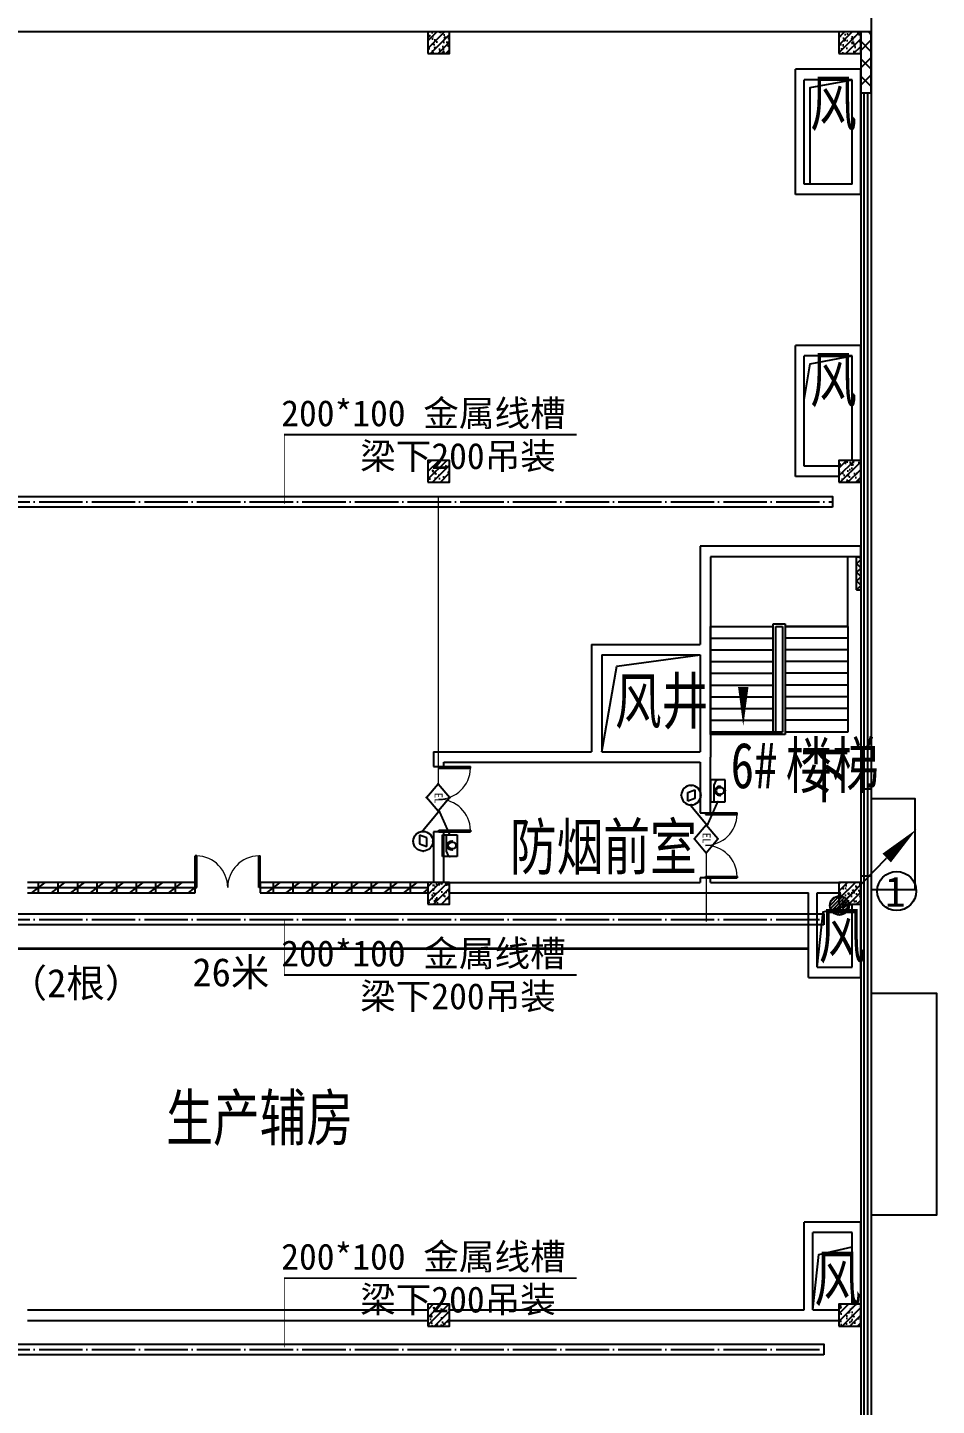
# Model space of a CAD drawing. Header units: millimetres. Extents: x -633009578 to 5705885, y -633235091 to 2571734.
# Drawn here: x 4175619 to 4196509, y 1892125 to 1923800 of the extents above; entities that cross this region are included whole.
import ezdxf
from ezdxf.enums import TextEntityAlignment as Align

# ---------------------------------------------------------------- set-up
doc = ezdxf.new("R2010")
doc.units = ezdxf.units.MM
doc.header["$LTSCALE"] = 1000
doc.header["$MEASUREMENT"] = 0
doc.linetypes.add('DOTE', pattern=[2.4200000000000004, 2, -0.2, 0.02, -0.2])
doc.layers.get('0').update_dxf_attribs({"color": 9})
for name, color, linetype in [('000000000000电气', 7, 'Continuous'), ('A-COLUM(柱)', 255, 'Continuous'), ('A-DOOR(门）', 4, 'Continuous'), ('A-F-AREA(计算)', 5, 'Continuous'), ('A-FLOR(看线)', 8, 'Continuous'), ('A-HATH(填充)', 8, 'Continuous'), ('A-OTHER(其它)', 192, 'Continuous'), ('A-STAR(楼梯)', 51, 'Continuous'), ('A-TEXT(房间)', 243, 'Continuous'), ('A-WALL(墙)', 255, 'Continuous'), ('A-WINDOW（窗）', 4, 'Continuous'), ('DIM_SYMB', 3, 'Continuous'), ('PUB_TEXT', 7, 'Continuous'), ('WALL', 9, 'Continuous'), ('电-弱电平面-箭头', 3, 'Continuous'), ('电-强电平面-线缆', 3, 'Continuous'), ('电-桥架', 4, 'Continuous'), ('设备-安防', 3, 'Continuous'), ('设备-箱柜', 3, 'Continuous')]:
    doc.layers.add(name, color=color, linetype=linetype)
doc.styles.add('_TCH', font='simhei.ttf', dxfattribs={"width": 0.75, "bigfont": 'hztxt.shx'})
doc.styles.add('_TCH_DIM', font='simhei.ttf', dxfattribs={"width": 0.8, "bigfont": 'hztxt.shx'})
doc.styles.add('_TEL_DIM', font='simhei.ttf', dxfattribs={"height": 3.5, "bigfont": 'HZTXT'})
doc.styles.add('ELEC-DIM', font='simhei.ttf')
doc.styles.add('IDQSTYLE', font='simhei.ttf', dxfattribs={"width": 0.707, "bigfont": 'hztxt.shx'})
doc.styles.add('宋', font='simhei.ttf', dxfattribs={"width": 0.8})
doc.styles.add('宋体', font='simhei.ttf')
pattern_1 = [(0, (1628470.737756166, 677977.5160347573), (0, 350), []), (37.875, (1628870.737756166, 677977.5160347573), (-169.61527734408, 218.0766567528281), []), (90, (1628870.737756166, 677977.5160347573), (-450, 2.755455298081545e-14), [])]

# ---------------------------------------------------------------- blocks, each defined once
blk = doc.blocks.new('*X130')
at = {"color": 0, "linetype": 'Continuous'}
for p, q in [((192.587376364835, 446.7215535232801), (193.8713933576327, 448.0055705160779)), ((192.6509968705344, 446.3609099602676), (194.2320369206452, 447.9419500103785)), ((192.6864539319484, 447.2448951591055), (193.3480517218074, 447.9064929489645)), ((192.7889704286661, 446.0746194496875), (194.5183274312254, 447.8039764522467)), ((192.9823694457329, 445.8437543980423), (194.7491924828706, 447.61057743518)), ((193.2275231399996, 445.664644023597), (194.9283028573159, 447.3654237409133)), ((193.5311577474, 445.5440145622856), (195.0489323186273, 447.0617891335129)), ((193.9202347052458, 445.5088274514194), (195.0841194294935, 446.6727121756671)), ((194.6075199946775, 445.7718486721392), (194.8210982087737, 445.9854268862354))]:
    blk.add_line(p, q, dxfattribs=at)
blk = doc.blocks.new('HC001441')
at = {"color": 0, "linetype": 'Continuous'}
blk.add_line((0, -0.05776119327242668), (3.105492900474815, 3.117216328523909), dxfattribs=at)
blk.add_lwpolyline([(3.105492900474815, 3.117216328523909, 0.8, 0, 0), (5.057392361378561, 5.003787405167827, 0, 0, 0)], format="xyseb", dxfattribs=at)
blk.add_circle((0, 0), 0.625, dxfattribs=at)
at = {"color": 0, "linetype": 'Continuous', "xscale": 0.5, "yscale": 0.5, "zscale": 0.5}
blk.add_blockref('*X130', (-96.91845018383279, -223.3780232566237), dxfattribs=at)
at = {"color": 0, "style": 'IDQSTYLE', "width": 0.7}
blk.add_attdef('PSFHATT', (7.057392361378561, -0.62500001), '', height=2.5, dxfattribs=at)
blk = doc.blocks.new('G$CF6649E20')
at = {"layer": '电-弱电平面-箭头', "color": 4}
blk.add_circle((1316.889421409462, 332.4712073528208), 448.9330526033001, dxfattribs=at)
at = {"layer": '电-弱电平面-箭头', "color": 4, "xscale": 350, "yscale": 350, "zscale": 350}
blk.add_blockref('HC001441', (0, 0), dxfattribs=at)
at = {"layer": '电-弱电平面-箭头', "color": 4, "style": '宋'}
blk.add_text('1', height=700, dxfattribs=at).set_placement((1046.360447603278, -30.60809063538909))
blk = doc.blocks.new('$equip$00002496')
for p, q in [((-0.3257586027029902, -0.01245651182034635), (-0.3257586027029902, -0.04339440534022287)), ((-0.3257586027029902, -0.04339440534022287), (-0.2349881161644589, -0.04339440534022287)), ((-0.2349881161644589, -0.07433229886373738), (-0.2349881161644589, -0.01245651182034635)), ((0.2318991003703559, -0.04339041039929725), (0.3257586027029902, -0.04343435477494495)), ((0.2318995781242847, -0.07433229886373738), (0.2318995781242847, -0.01245651182034635)), ((0.3257586027029902, -0.01245651182034635), (0.3257586027029902, -0.04339440534022287))]:
    blk.add_line(p, q)
at = {"const_width": 0.04}
for points in [[(-0.3257569673587568, -0.01199135613933322), (-0.3257586027029902, -0.04339440534022287), (-0.2655665311758639, -0.04339440534022287)], [(-0.3257586027029902, -0.01209546335303457), (-0.3254450895765331, 0.007862924336222932), (-0.3246427298145136, 0.02099261244438821), (-0.3230396698054392, 0.03683146784896962), (-0.3200834360468434, 0.05640672732988605), (-0.3158846532169264, 0.07655434396292549), (-0.3114238906564424, 0.0934556857937423), (-0.3053167008911259, 0.1125148900100612), (-0.2961030303267762, 0.1360363546918961), (-0.2870512925146613, 0.1553192011742794), (-0.2776002755272202, 0.1727327617008996), (-0.2650090074748732, 0.1928330976625148), (-0.2480697203573072, 0.2158072831662139), (-0.2307201034273021, 0.2357486963155679), (-0.2183433735772269, 0.2482254943279258), (-0.2048552286432823, 0.2604362391903123), (-0.1911825684801443, 0.2715267914645665), (-0.1736025161517318, 0.2841171126310655), (-0.1547964517085347, 0.2957489191248897), (-0.1366549688245868, 0.3053642205159122), (-0.1125469685212011, 0.3159432491156622), (-0.09099250963481609, 0.3234552737812919), (-0.07185881528130267, 0.3286887830108753), (-0.0476470465073362, 0.3334767393171205), (-0.03344249982910696, 0.3353641694484395), (-0.01254353142576292, 0.33693107711224), (0.006284847928327508, 0.3371227143543365), (0.02112160998512991, 0.3364609976488282), (0.03364834297099151, 0.3353416012541857), (0.04427512355323415, 0.3339856622114894), (0.0514455190859735, 0.3328576949279523), (0.06296124946675263, 0.3306819992103556), (0.07295717955275904, 0.3284235992541653), (0.08476642325695138, 0.3253025975027413), (0.09841386118205264, 0.3210671038432338), (0.1073930458223913, 0.3179007922954042), (0.1189192084857496, 0.3133782735822024), (0.1273616340185981, 0.309727315147029), (0.1385068310191855, 0.3044504504359793), (0.1500006543647032, 0.2984373588406015), (0.1638636618590681, 0.2903635228794883), (0.1733825990086189, 0.2842636587374727), (0.1825355213950388, 0.2779405411420157), (0.1897162082022987, 0.2726458121323958), (0.1961934307328193, 0.2676024858810706), (0.2032832070399309, 0.2617741676658625), (0.2108134823647561, 0.2552078580083617), (0.217798692494398, 0.2487452608329477), (0.228148777372553, 0.2384502620334388), (0.2384204440459143, 0.2272843058126455), (0.2434306646027835, 0.2214536424435209), (0.2496786895935657, 0.2137899235021905), (0.2547404104698217, 0.2072320931656577), (0.2611980655201478, 0.1983612801268464), (0.2680283635418164, 0.1882836692966521), (0.2770073256251635, 0.1737512327563309), (0.2837973800196778, 0.1615835285520006), (0.2918694003747078, 0.1454322725621751), (0.2969779347913573, 0.1339993972869706), (0.3002692127192859, 0.126001952077786), (0.3046930583077483, 0.1142746343793988), (0.3092767016933067, 0.1005832550908963), (0.3129390048998175, 0.08807579556378187), (0.3161395389179233, 0.07547706223704154), (0.3186645603709621, 0.06388206950578024), (0.3211643142713001, 0.0500421286051278), (0.3228813630266814, 0.03809697220276576), (0.3240568224427989, 0.02762096420337912), (0.324859512373223, 0.01811108543552109), (0.3254132453730563, 0.00858592767326627), (0.3257090797560522, -0.00049248671712121), (0.3257832243107259, -0.007853463819628814), (0.3257586027029902, -0.01597356299680541)], [(0.2318995781242847, -0.04343435477494495), (0.3257586027029902, -0.04343435477494495), (0.3257689946476603, -0.01254634189172066)]]:
    blk.add_lwpolyline(points, dxfattribs=at)
blk.add_lwpolyline([(-0.2349881161644589, -0.04339440534022287), (-0.234988116149907, -0.07433229886373738, 0.0182959325663468), (-0.2341963414801285, -0.09596305228842539, 0.02057100331636309), (-0.2314330486115068, -0.1200309692394512, 0.01615663239953969), (-0.2279163057246478, -0.1385404972170363, 0.01693810384346652), (-0.2229987668251852, -0.1574872628661979, 0.01329564042987737), (-0.2183254288102034, -0.1718583239271538, 0.01774370437729911), (-0.2109808493987657, -0.190436463271908, 0.01810240356969195), (-0.202383055788232, -0.2083190727098554, 0.02333614132905712), (-0.1896684531238861, -0.229968408079003, 0.02044170027676835), (-0.1774249378067907, -0.2471703877454274, 0.01989766451918913), (-0.1643957158521516, -0.2626632182400499, 0.02937469172712198), (-0.1439065932936501, -0.2826519741392985, 0.02046687747088341), (-0.1288843219663249, -0.2946362194343237, 0.01994697534980988), (-0.1136344562692102, -0.3049034932155337, 0.02634036321689085), (-0.09301181325281505, -0.3161697710966109, 0.02276514568385508), (-0.07478138820442837, -0.3239164370424987, 0.02206410967143575), (-0.05684026748349424, -0.3297063967147551, 0.0175610551311905), (-0.04245622256712522, -0.3331187941075768, 0.01884926235006773), (-0.02688140393001959, -0.3356341081016581, 0.02667427645081797), (-0.004813117921003141, -0.3371611547772773, 0.02406458763464014), (0.01513338900986128, -0.3365152710211987, 0.01749181383793592), (0.02959480640129186, -0.334837958071148, 0.02217984979833747), (0.04783707972092088, -0.3312386844263528, 0.01670575936897621), (0.06151090867933817, -0.3274165873117454, 0.0217722080425489), (0.0790706878178753, -0.3210165422860882, 0.03374751034879078), (0.1057169104751665, -0.3077975864252949, 0.02730692637543976), (0.1266723583685234, -0.2939906737810816, 0.03748691983271558), (0.1535541368793929, -0.2707855348744488, 0.02366876899911156), (0.1697097239521099, -0.2529639476961165, 0.02463610663642848), (0.1846068157610716, -0.2329478090214252, 0.02205649491069121), (0.1970839504210744, -0.2124338016146794, 0.01935462041009298), (0.206340296252165, -0.1939205355338345, 0.01688452340010287), (0.2137288127123611, -0.1760053912075819, 0.01966230157732925), (0.2205645790236304, -0.1552443572727498, 0.01731440631145223), (0.2255364213342546, -0.135285412416124, 0.01765737348860424), (0.2290203964221291, -0.1154880664689699, 0.01633418443731503), (0.2311199677496916, -0.09579652929824078, 0.01862757118903319), (0.2318995781388367, -0.07433229886373738, -0.000472708372486724), (0.2318995781242847, -0.05279222321769339, 0.0004727079955161621), (0.2318995781242847, -0.03244852855277713, -0.0004727079955161849), (0.2318995781242847, -0.01245341187313898, 0.0193493677842396), (0.2310570476547582, 0.009855565578618553, 0.01770133877692018), (0.2286674682109151, 0.03113219686929369, 0.0176091688965659), (0.2250366548687452, 0.05081065330523415, 0.01973381331635689), (0.2191032464616001, 0.07337515754625201, 0.01545712335130221), (0.2136441482725786, 0.08944355720814201, 0.01638136793352114), (0.2064366456615971, 0.1069191381830024, 0.01889577194154605), (0.1974724603933282, 0.124934014853352, 0.01460926708694749), (0.1893017992697423, 0.1389198372235114, 0.01834707667655943), (0.1788048267626436, 0.154441256672726, 0.01802701254956099), (0.1670945117075462, 0.16930223901727, 0.01918510430489061), (0.1545159021334257, 0.1830286705735489, 0.02609018841368346), (0.1355203122220701, 0.2003201775660273, 0.02726780140366601), (0.1154953059740365, 0.2149753960547969, 0.02826022181265756), (0.09302354548708536, 0.2278643579738855, 0.01768013504660025), (0.07947741153475363, 0.2340587330181734, 0.02983831462154809), (0.05467275061528198, 0.242662508819194, 0.03688840652984774), (0.02498369276872836, 0.248695417874842, 0.03132680170442304), (-0.00154426900553517, 0.2503981151239714, 0.02152297382195137), (-0.01876981760142371, 0.249681544064515, 0.02781603352576516), (-0.04232023857184686, 0.2463571927401063, 0.02781924796867374), (-0.06450405267241877, 0.2406578850968799, 0.01792787672923883), (-0.07963114288577344, 0.2352566086992738, 0.0262865457487697), (-0.09992356615839526, 0.2259165745053906, 0.02119287732084118), (-0.11706115740526, 0.2159602789688506, 0.0171568808815843), (-0.1294802093179896, 0.207409261194698, 0.02416187819285423), (-0.1477007803769084, 0.1925049077508447, 0.02878934091920857), (-0.167043774476042, 0.1729245897222427, 0.01847703741819992), (-0.1794630369258812, 0.1577163090223621, 0.0213830109619632), (-0.1916570924367988, 0.1400851354956103, 0.01760758065260107), (-0.2016330892802216, 0.1229453873020248, 0.01681983214104903), (-0.2093724703590851, 0.1072558663363452, 0.01906551868470904), (-0.2177670299279271, 0.08662868678948143, 0.01663457793315364), (-0.2233549865341047, 0.06948587926308392, 0.01199850358657596), (-0.227126173209399, 0.05518552293506218, 0.01921348092443342), (-0.2312853431794792, 0.03417440378689207, 0.0129120010522256), (-0.2334025729942368, 0.01812716938002268, 0.01673519548586339), (-0.2347496548027266, -0.0005786718757008202, 0.009174826161293947), (-0.2349881161644589, -0.01245651182034635, 0.0008621608417457901), (-0.2349881161644589, -0.04339440534022287), (-0.2961449461872689, -0.04339440534022287, 56.79143426085979)], format="xyb", dxfattribs=at)
for centre, major_axis, ratio, start_param, end_param in [((0, -0.007853463819628814), (-5.946726671962764e-16, 0.3450403896201966), 0.944188663444044, 4.700094459124145, 7.866276155235024), ((-0.00154426900553517, -0.01245651181670837), (0, 0.2628546269403538), 0.8881100928804517, 4.71238898038469, 7.853981633974483), ((-0.00154426900553517, -0.07433229886373738), (0, -0.2628546269403538), 0.8881100928804517, 4.71238898038469, 7.853981633974483)]:
    blk.add_ellipse(centre, major_axis=major_axis, ratio=ratio, start_param=start_param, end_param=end_param)
for p in [(0, 0.3371869258007791), (-0.3257586027029902, -0.04339440534022287), (0, -0.3371811744327715), (0.3256694684678223, -0.04536965262741433)]:
    blk.add_point(p)
at = {"color": 7, "style": '_TEL_DIM', "flags": 1}
blk.add_attdef('A', text='', height=2e-05, dxfattribs=at).set_placement((0, 0), align=Align.MIDDLE_CENTER)
blk = doc.blocks.new('$equip$00002617')
for p, q in [((0.6250151190488396, 0.4150200000058248), (-0.6249848809511604, 0.4150200000058248)), ((-0.6249848809511604, 0.4150200000058248), (-0.6249848809511604, -0.4149799999959214)), ((-0.6249848809511604, 0.2150200000050972), (0.3250151190459292, 0.2150200000050972)), ((0.3250151190459292, 0.2150200000050972), (0.6250151190488396, 0.07502000000567932)), ((0.6250151190488396, -0.4149799999959214), (0.6250151190488396, 0.4150200000058248)), ((-0.6249848809511604, -0.4149799999959214), (0.6250151190488396, -0.4149799999959214))]:
    blk.add_line(p, q)
at = {"linetype": 'Continuous', "const_width": 0.04}
blk.add_lwpolyline([(-0.6249848809511604, 0.4150200000058248), (0.6250151190488396, 0.4150200000058248), (0.6250151190488396, -0.4149799999959214), (-0.6249848809511604, -0.4149799999959214)], close=True, dxfattribs=at)
at = {"color": 1}
for p in [(-0.6249848809511604, 2.000000495172571e-05), (1.51190488395514e-05, 0.4150200000058248), (0.6250151190488396, 2.000000495172571e-05), (0.01750438004455646, -0.4149799999959214)]:
    blk.add_point(p, dxfattribs=at)
at = {"color": 7, "style": '_TEL_DIM', "flags": 1}
blk.add_attdef('A', text='', height=2.5e-05, dxfattribs=at).set_placement((0, 0), align=Align.MIDDLE_CENTER)
blk = doc.blocks.new('A$C40EF29F0')
for name, p, xscale, yscale, zscale in [('$equip$00002617', (257.9972608285025, 173.994528161973), 400, 400, 400), ('$equip$00002496', (256.1213830718771, 133.3334205766732), 315, 315, 315)]:
    blk.add_blockref(name, p, dxfattribs=dict(xscale=xscale, yscale=yscale, zscale=zscale))
blk = doc.blocks.new('$equip$00002620')
for p, q in [((-0.1058179566880426, 0.1152844922435179), (-0.1858179566897888, -0.1047155077576463)), ((0.1624100250937772, 0.1152844922435179), (-0.1058179566880426, 0.1152844922435179)), ((0.08241002509203099, -0.1047155077576463), (0.1624100250937772, 0.1152844922435179)), ((-0.1858179566897888, -0.1047155077576463), (0.08241002509203099, -0.1047155077576463))]:
    blk.add_line(p, q)
at = {"const_width": 0.04}
blk.add_lwpolyline([(-0.2999925000021904, 9.999999747378752e-06, 1), (0.3000075000036304, 9.999999747378752e-06, 0.9999999999999999), (-0.2999925000021904, 9.999999747378752e-06, 1)], format="xyb", dxfattribs=at)
blk.add_circle((7.500000720028765e-06, 9.999999747378752e-06), 0.3000000000001062)
at = {"color": 1}
for p in [(-0.2999924999985524, 9.999999747378752e-06), (7.500000720028765e-06, 0.3000099999990198), (0.3000075000036304, 9.999999747378752e-06), (7.500000720028765e-06, -0.299989999999525)]:
    blk.add_point(p, dxfattribs=at)
at = {"color": 7, "style": '_TEL_DIM', "flags": 1}
blk.add_attdef('A', text='', height=2.5e-05, dxfattribs=at).set_placement((0, 0), align=Align.MIDDLE_CENTER)
blk = doc.blocks.new('$equip$00002474')
for p, q in [((-0.519992380955955, 1.000000338535756e-05), (7.619048119522631e-06, 0.4400100000020757)), ((7.619048119522631e-06, -0.4399899999989429), (-0.519992380955955, 1.000000338535756e-05)), ((7.619048119522631e-06, 0.4400100000020757), (0.5200076190521941, 1.000000338535756e-05)), ((0.5200076190521941, 1.000000338535756e-05), (7.619048119522631e-06, -0.4399899999989429))]:
    blk.add_line(p, q)
at = {"const_width": 0.04}
blk.add_lwpolyline([(7.619048119522631e-06, 0.4400100000020757), (-0.519992380955955, 1.000000338535756e-05), (7.619048119522631e-06, -0.4399899999989429), (0.5200076190521941, 1.000000338535756e-05), (7.619048119522631e-06, 0.4400100000020757), (-0.519992380955955, 1.000000338535756e-05)], dxfattribs=at)
for p in [(-0.519992380955955, 1.000000338535756e-05), (7.619048119522631e-06, 0.4400100000020757), (0.5200076190521941, 1.000000338535756e-05), (7.619048119522631e-06, -0.4399899999989429)]:
    blk.add_point(p)
at = {"color": 7, "style": '_TEL_DIM'}
blk.add_attdef('$TEXT$', text='', height=0.3, dxfattribs=at).set_placement((0.02805548798642121, 0.01213281898526475), align=Align.MIDDLE_CENTER)
at = {"color": 7, "style": '_TEL_DIM', "flags": 1}
blk.add_attdef('A', text='', height=2e-05, dxfattribs=at).set_placement((0, 0), align=Align.MIDDLE_CENTER)
blk = doc.blocks.new('$DorLib2D$00000002')
for p, q in [((-0.5, -5.684341886080802e-17), (-0.5000000000000007, 0.4875)), ((-0.4750000000000007, 0.4875), (-0.5000000000000007, 0.4875)), ((-0.475, -2.842170943040401e-17), (-0.4750000000000007, 0.4875)), ((0.475, -2.842170943040401e-17), (0.4750000000000007, 0.4875)), ((0.4750000000000007, 0.4875), (0.5000000000000007, 0.4875)), ((0.5, -5.684341886080802e-17), (0.5000000000000007, 0.4875)), ((-0.5, -5.684341886080802e-17), (-0.475, -2.842170943040401e-17)), ((0.5, -5.684341886080802e-17), (0.475, -2.842170943040401e-17))]:
    blk.add_line(p, q)
at = {"lineweight": 13}
for centre, start, end in [((-0.4875, -4.263256414560601e-17), 0, 88.53071641864632), ((0.4875, -4.263256414560601e-17), 91.4692835813537, 180)]:
    blk.add_arc(centre, 0.4875, start, end, dxfattribs=at)
blk = doc.blocks.new('$TCHSYS$WIN2D')
for p, q in [((-0.5, 0.5), (0.5, 0.5)), ((-0.5, 0.5), (-0.4999999999999999, -0.5)), ((0.5, 0.1666666666666666), (-0.5, 0.1666666666666666)), ((0.5, -0.1666666666666667), (-0.5, -0.1666666666666667)), ((-0.4999999999999999, -0.5), (0.5, -0.5))]:
    blk.add_line(p, q)
blk = doc.blocks.new('_FZH')
h = blk.add_hatch()
h.set_pattern_fill('钢筋混凝土', color=256, scale=0.1, style=0)
h.set_pattern_definition([(45, (0, 0), (-0.1767766952966369, 0.1767766952966369), []), (50, (0, 0), (0.7172601826007535, -0.06275213498259512), [0.07500000000000001, -0.8250000000000001]), (355, (0, 0), (-0.138751333613, 0.7521921337000119), [0.06, -0.66]), (100.4514, (0.05977168000000001, -0.00522934), (0.5785093817140216, 0.6894395420609536), [0.06374019, -0.701142112]), (46.1842, (0, 0.2), (1.067241048625645, -0.1655190143290181), [0.1125, -1.2375]), (96.6356, (0.088936745, 0.186206693), (0.9346627055487033, 0.9741178709004418), [0.095610288, -1.051713]), (351.1842, (0, 0.2), (0.9346619451336272, 0.9741186009253247), [0.09000000000000001, -0.9900000000000001]), (21, (0.1, 0.15), (0.5969070521184617, -0.4026188906653388), [0.07500000000000001, -0.8250000000000001]), (326, (0.1, 0.15), (0.2433153319215824, 0.7251500450468529), [0.06, -0.66]), (71.4514, (0.149742233, 0.116448394), (0.84022262858149, 0.3225304967099524), [0.06374019, -0.701142112]), (37.50000000000001, (0, 0), (0.01215985531729062, 0.3328938538313115), [0, -0.652, 0, -0.67, 0, -0.6625000000000001]), (7.499999999999999, (0, 0), (0.2630695374421486, 0.3944117118823603), [0, -0.382, 0, -0.637, 0, -0.2525]), (-32.5, (-0.223, 0), (0.533822436172409, -0.02255487173437976), [0, -0.25, 0, -0.78, 0, -1.035]), (-42.5, (-0.323, 0), (0.5831861693423862, 0.1001049823323177), [0, -0.325, 0, -0.518, 0, -0.735])])
h.paths.add_polyline_path([(-0.5, -0.5), (0.5, -0.5), (0.5, 0.5), (-0.5, 0.5)])
blk.add_lwpolyline([(-0.5, -0.5), (0.5, -0.5), (0.5, 0.5), (-0.5, 0.5)], close=True)

msp = doc.modelspace()

# ---------------------------------------------------------------- hatches: boundary and pattern name
at = {"layer": 'A-HATH(填充)'}
h = msp.add_hatch(dxfattribs=at)
h.set_pattern_fill('多孔材料', color=256, scale=100, style=0)
h.set_pattern_definition([(45, (1628670.737756166, 677977.5160347573), (-200.0002033111466, 200.0002033111467), []), (135, (1628670.737756166, 677977.5160347573), (-200.0002033111467, -200.0002033111466), [])])
h.paths.add_polyline_path([(4194769.256591875, 1923699.596922424), (4194769.25659188, 1922299.596922615), (4195009.256591881, 1922299.596922615), (4195009.256591875, 1923699.596922424)])
h = msp.add_hatch(dxfattribs=at)
h.set_pattern_fill('多孔材料', color=256, scale=50, style=0)
h.set_pattern_definition([(45, (1628570.737756166, 677977.5160347573), (-100.0001016555733, 100.0001016555733), []), (135, (1628570.737756166, 677977.5160347573), (-100.0001016555733, -100.0001016555733), [])])
h.paths.add_polyline_path([(4194769.256590268, 1910874.596921526), (4194769.256590268, 1911634.596922356), (4194669.256590268, 1911634.596922356), (4194669.256590268, 1910874.596921526)])
h = msp.add_hatch(dxfattribs=at)
h.set_pattern_fill('空心砖', color=256, scale=100, style=0)
h.set_pattern_definition(pattern_1)
h.paths.add_polyline_path([(4175619.256591875, 1904149.596922424), (4175619.256591875, 1903909.596922423), (4179469.256592124, 1903909.596922396), (4179469.256592124, 1904149.596922447)])
h = msp.add_hatch(dxfattribs=at)
h.set_pattern_fill('空心砖', color=256, scale=100, style=0)
h.set_pattern_definition(pattern_1)
h.paths.add_polyline_path([(4184819.256591875, 1904149.596922424), (4180969.256592124, 1904149.596922447), (4180969.256592124, 1903909.596922396), (4184819.256591875, 1903909.596922424)])

# ---------------------------------------------------------------- linework, layer by layer
at = {"layer": '000000000000电气', "color": 2, "lineweight": 35}
for p, q in [((4167775.762945001, 1902628.419042605), (4179517.773851529, 1902628.419042605)), ((4179517.773851529, 1902628.419042605), (4193569.256591802, 1902628.419042605))]:
    msp.add_line(p, q, dxfattribs=at)
at = {"layer": 'A-F-AREA(计算)'}
msp.add_lwpolyline([(4060729.234130392, 1991839.59697076), (4195009.234130392, 1991839.59697076), (4195009.234130392, 1855759.59697076), (4060729.234130392, 1855759.59697076)], close=True, dxfattribs=at)
at = {"layer": 'A-FLOR(看线)'}
for points in [[(4194269.256591875, 1923699.596922424), (4127969.256591875, 1923699.596923012)], [(4195009.256591875, 1906074.596922589), (4196009.256591877, 1906074.596922589), (4196009.256591879, 1903974.596922552), (4195009.256591877, 1903974.596922552)], [(4195009.256591873, 1901599.596922421), (4196509.256591874, 1901599.596922421), (4196509.256591876, 1896499.596922421), (4195009.256591875, 1896499.596922421)]]:
    msp.add_lwpolyline(points, dxfattribs=at)
at = {"layer": 'A-OTHER(其它)'}
for points in [[(4193608.483111848, 1920199.596922311), (4193608.483111848, 1922419.605392608), (4194569.256591816, 1922599.596922585)], [(4193467.31122088, 1915239.594969427), (4193608.483111454, 1916069.605392457), (4194569.256591422, 1916249.596922433)], [(4188819.256591517, 1907149.596922466), (4189163.70121317, 1909116.192656076), (4191079.256591542, 1909379.596922471)], [(4193769.256591802, 1902199.596922388), (4193908.483111641, 1903472.506868552), (4194569.256591875, 1903649.596922453)], [(4193669.256591857, 1894319.596922615), (4193808.483111696, 1895592.506868779), (4194569.25659193, 1895769.59692268)]]:
    msp.add_lwpolyline(points, dxfattribs=at)
at = {"layer": 'A-STAR(楼梯)'}
for p, q in [((4194469.256591542, 1911634.596922426), (4191319.256591542, 1911634.596922426)), ((4191319.256591542, 1911634.596922426), (4191319.256591542, 1910034.596922426)), ((4194469.256591542, 1910034.596922426), (4194469.256591542, 1911634.596922426)), ((4191319.256591542, 1907604.596922426), (4191319.256591542, 1910034.596922426)), ((4191319.256591542, 1910034.596922426), (4192759.25659142, 1910034.596922453)), ((4191319.256591542, 1910034.596922426), (4192759.25659142, 1910034.596922499)), ((4192759.256591542, 1907604.596922426), (4192759.256591516, 1910094.596922034)), ((4192759.256591516, 1910094.596922034), (4193029.256591468, 1910094.596922034)), ((4192819.256591542, 1907604.596922426), (4192819.256591542, 1910034.596922426)), ((4192819.256591542, 1907604.596922426), (4192819.256591516, 1910034.596922034)), ((4192819.256591516, 1910034.596922034), (4192969.256591468, 1910034.596922034)), ((4192819.256591526, 1910034.596922499), (4192969.256591348, 1910034.596922348)), ((4192969.256591542, 1910034.596922426), (4192969.256591542, 1907604.596922426)), ((4192969.256591468, 1910034.596922034), (4192969.256591468, 1907604.596922615)), ((4193029.256591468, 1910094.596922034), (4193029.256591468, 1907544.596922325)), ((4194469.256591542, 1910034.596922426), (4193029.256591448, 1910034.596922453)), ((4193029.256591448, 1910034.596922173), (4194469.256591542, 1910034.596922426)), ((4194469.256591542, 1910034.596922426), (4194469.256591542, 1907604.596922426)), ((4191319.256591542, 1909764.596922426), (4192759.256591422, 1909764.596922453)), ((4194469.256591542, 1909764.596922426), (4193029.256591448, 1909764.596922127)), ((4191319.256591542, 1909494.596922426), (4192759.256591425, 1909494.596922453)), ((4194469.256591542, 1909494.596922426), (4193029.256591448, 1909494.596922453)), ((4191319.256591542, 1909224.596922426), (4192759.256591429, 1909224.596922453)), ((4194469.256591542, 1909224.596922426), (4193029.256591448, 1909224.596922453)), ((4191319.256591542, 1908954.596922426), (4192759.256591431, 1908954.596922453)), ((4194469.256591542, 1908954.596922426), (4193029.256591448, 1908954.596922453)), ((4191319.256591542, 1908684.596922426), (4192759.256591434, 1908684.596922453)), ((4194469.256591542, 1908684.596922426), (4193029.256591448, 1908684.596922453)), ((4191319.256591542, 1908414.596922426), (4192759.256591436, 1908414.596922453)), ((4191319.256591542, 1908144.596922426), (4192759.256591439, 1908144.596922453)), ((4194469.256591542, 1908414.596922426), (4193029.256591448, 1908414.596922453)), ((4194469.256591542, 1908144.596922426), (4193029.256591448, 1908144.596922453)), ((4191319.256591542, 1907874.596922426), (4192759.256591443, 1907874.596922453)), ((4194469.256591542, 1907874.596922426), (4193029.256591448, 1907874.596922453)), ((4191319.256591542, 1907604.596922426), (4192726.737939436, 1907604.596922568)), ((4192969.256591468, 1907604.596922615), (4191319.256591542, 1907604.596922426)), ((4191319.256591542, 1907544.596922426), (4191319.256591542, 1907604.596922426)), ((4193029.256591468, 1907544.596922325), (4191319.256591542, 1907544.596922426)), ((4192726.737939436, 1907604.596922568), (4192759.256591445, 1907604.596922453)), ((4192759.256591445, 1907604.596922453), (4192819.256591542, 1907604.596922426)), ((4192759.256591542, 1907604.596922426), (4192819.256591542, 1907604.596922426)), ((4192819.256591542, 1907604.596922426), (4192969.256591542, 1907604.596922426)), ((4194469.256591542, 1907604.596922426), (4193029.256591448, 1907604.596922453))]:
    msp.add_line(p, q, dxfattribs=at)
at = {"layer": 'A-WALL(墙)'}
for p, q in [((4194649.256591809, 1923579.596922994), (4194649.256591809, 1923579.596922994)), ((4194649.256591809, 1923439.596922709), (4194649.256591809, 1923439.596922709)), ((4194649.256591809, 1923299.596922424), (4194649.256591809, 1923299.596922424)), ((4193269.2565918, 1919959.596922321), (4193269.2565918, 1922839.596922574)), ((4194769.256591985, 1922839.596922574), (4193269.2565918, 1922839.596922574)), ((4194769.256591985, 1919959.596922321), (4194769.256591985, 1922839.596922574)), ((4193469.2565918, 1920199.596922311), (4193469.2565918, 1922599.596922585)), ((4194569.256591985, 1922599.596922585), (4193469.2565918, 1922599.596922585)), ((4194569.256591985, 1920199.596922311), (4194569.256591985, 1922599.596922585)), ((4194569.256591985, 1920199.596922311), (4193469.2565918, 1920199.596922311)), ((4194769.256591985, 1919959.596922321), (4193269.2565918, 1919959.596922321)), ((4193269.256591998, 1913479.589110098), (4193269.256591998, 1916489.596922094)), ((4194769.256591901, 1916489.596922094), (4193269.256591998, 1916489.596922094)), ((4194769.256591948, 1913849.596922453), (4194769.256591901, 1916489.596922094)), ((4193469.256591822, 1913719.589110088), (4193469.256591822, 1916249.59692248)), ((4194569.256592082, 1916249.596922479), (4193469.256591822, 1916249.59692248)), ((4194569.256592137, 1913849.596922453), (4194569.256592082, 1916249.596922479)), ((4194269.256592103, 1913719.58911004), (4193469.256591822, 1913719.589110088)), ((4194269.256592103, 1913479.589109848), (4193269.256591998, 1913479.589110098)), ((4191079.256591543, 1911874.596922233), (4191079.256591542, 1909619.596922471)), ((4194769.256591875, 1911874.596922355), (4191079.256591543, 1911874.596922233)), ((4191319.25659134, 1911634.596922256), (4191319.256591542, 1909499.596922487)), ((4194769.256591875, 1911634.596922355), (4191319.25659134, 1911634.596922256)), ((4194669.256590268, 1910874.596921526), (4194669.256590268, 1911634.596922356)), ((4194669.256590268, 1911634.596922356), (4194769.256590268, 1911634.596922356)), ((4194769.256591875, 1911634.596922355), (4194769.256591875, 1911874.596922355)), ((4194769.256590268, 1910874.596921526), (4194769.256590268, 1911634.596922356)), ((4194669.256590268, 1910874.596921526), (4194769.256590268, 1910874.596921526)), ((4188579.256591635, 1909619.596922471), (4191079.256591542, 1909619.596922471)), ((4188579.256591635, 1909619.596922471), (4188579.256591635, 1907149.596922357)), ((4188819.256591629, 1909379.596922471), (4191079.256591537, 1909379.596922471)), ((4188819.256591629, 1909379.596922471), (4188819.256591628, 1907149.596922352)), ((4191079.256591537, 1909379.596922471), (4191079.256591536, 1907149.596922352)), ((4191319.256591542, 1909499.596922487), (4191319.256591542, 1907029.596922424)), ((4184949.256591954, 1907149.596922358), (4184949.256591891, 1906809.596923124)), ((4184949.256591954, 1907149.596922358), (4188579.256591635, 1907149.596922357)), ((4185189.256591864, 1906809.596923124), (4185189.256591954, 1906909.59692247)), ((4185189.256591954, 1906909.59692247), (4188699.256591541, 1906909.596922424)), ((4188699.256591541, 1906909.596922424), (4191079.256591615, 1906909.596922547)), ((4188819.256591628, 1907149.596922352), (4191079.256591536, 1907149.596922352)), ((4191079.256591615, 1906909.596922547), (4191079.256591659, 1905749.596922107)), ((4191319.256591347, 1905749.596922107), (4191319.256591542, 1907029.596922424)), ((4184949.256591891, 1906809.596923124), (4185189.256591864, 1906809.596923124)), ((4191079.256591659, 1905749.596922107), (4191319.256591347, 1905749.596922107)), ((4185189.256591864, 1905309.596922615), (4184949.256591851, 1905309.596922615)), ((4184949.256591851, 1905309.596922615), (4184949.256591875, 1904149.596922424)), ((4185189.256591954, 1904149.596922431), (4185189.256591864, 1905309.596922615)), ((4179469.256592124, 1904149.596922447), (4175619.256591126, 1904149.596922498)), ((4179469.256592124, 1903909.596922396), (4179469.256592124, 1904149.596922447)), ((4184819.256591875, 1904149.596922424), (4180969.256592124, 1904149.596922447)), ((4180969.256592124, 1904149.596922447), (4180969.256592124, 1903909.596922396)), ((4185319.256592103, 1904149.596922426), (4191079.256591615, 1904149.596922431)), ((4191319.2565913, 1904249.596922107), (4191079.256591659, 1904249.596922107)), ((4191079.256591659, 1904249.596922107), (4191079.256591615, 1904149.596922431)), ((4191319.256591452, 1904149.596922348), (4191319.2565913, 1904249.596922107)), ((4191319.256591452, 1904149.596922348), (4193669.256591875, 1904149.596922424)), ((4193669.256591875, 1904149.596922424), (4194269.256591875, 1904149.596922424)), ((4175619.256591126, 1903909.596922437), (4179469.256592124, 1903909.596922396)), ((4180969.256592124, 1903909.596922396), (4184819.256591875, 1903909.596922424)), ((4185319.256592103, 1903909.596922418), (4191199.256591542, 1903909.596922424)), ((4191199.256591542, 1903909.596922424), (4193569.256591802, 1903909.596922381)), ((4193569.256591802, 1901959.596922406), (4193569.256591802, 1903909.596922381)), ((4193769.256591802, 1902199.596922388), (4193769.256591802, 1903909.596922615)), ((4193769.256591802, 1903909.596922615), (4194269.256591875, 1903909.596922424)), ((4194569.256592054, 1902199.596922388), (4194569.256591875, 1903649.596922453)), ((4194769.256591803, 1901959.596922406), (4194769.256591993, 1903649.596922453)), ((4193769.256591802, 1902199.596922388), (4194569.256592054, 1902199.596922388)), ((4193569.256591802, 1901959.596922406), (4194769.256591803, 1901959.596922406)), ((4193469.256591852, 1894319.596922395), (4193469.256591852, 1896339.596922422)), ((4194769.256591877, 1896339.596922422), (4193469.256591852, 1896339.596922422)), ((4193669.256591856, 1894319.596922732), (4193669.256591856, 1896099.596922434)), ((4194569.256591873, 1896099.596922434), (4193669.256591856, 1896099.596922434)), ((4194569.256592049, 1894449.596922453), (4194569.256591873, 1896099.596922434)), ((4194769.256592016, 1894449.596922453), (4194769.256591877, 1896339.596922422)), ((4175619.256592103, 1894319.596922422), (4184819.256592103, 1894319.596922455)), ((4185319.256592103, 1894319.59692244), (4193469.256591852, 1894319.596922395)), ((4193669.256591856, 1894319.596922732), (4194269.256591875, 1894319.596922424)), ((4175619.256592103, 1894079.596922422), (4184819.256592103, 1894079.596922449)), ((4185319.256592103, 1894079.596922453), (4193569.256591875, 1894079.596922424)), ((4193569.256591875, 1894079.596922424), (4194269.256591875, 1894079.596922424))]:
    msp.add_line(p, q, dxfattribs=at)
at = {"layer": 'A-WINDOW（窗）'}
for p, q in [((4194769.256589973, 1906299.596922453), (4195009.256591875, 1906299.596922453)), ((4194769.256589973, 1904299.596922453), (4195009.256591875, 1904299.596922453))]:
    msp.add_line(p, q, dxfattribs=at)
at = {"layer": 'DIM_SYMB'}
msp.add_lwpolyline([(4193719.256591542, 1907469.596922426, 0, 0, 0), (4193719.256591542, 1910834.596922426, 0, 0, 0), (4192069.256591542, 1910834.596922426, 0, 0, 0), (4192069.256591542, 1907739.596922426, 0, 240.0000000000001, 0), (4192069.256591542, 1908639.596922426, 0, 0, 0)], format="xyseb", dxfattribs=at)
at = {"layer": 'WALL'}
for p, q in [((4194769.256591875, 1923699.596922424), (4194769.25659188, 1922299.596922615)), ((4195009.256591875, 1923699.596922424), (4194769.256591875, 1923699.596922424)), ((4195009.256591881, 1922299.596922615), (4195009.256591875, 1923699.596922424)), ((4194769.25659188, 1922299.596922615), (4195009.256591881, 1922299.596922615))]:
    msp.add_line(p, q, dxfattribs=at)
at = {"layer": '电-强电平面-线缆', "color": 1, "linetype": 'Continuous'}
for points, const_width in [([(4185058.067675887, 1906417.784815797), (4185058.067675887, 1913021.144201459)], 30), ([(4191240.944227644, 1905457.654205055), (4190849.236808239, 1905929.873204085)], 45), ([(4191240.944227644, 1905457.654205055), (4191482.470299529, 1906004.193538593)], 45), ([(4185080.944227644, 1905790.845794945), (4184689.236808239, 1905318.626795915)], 45), ([(4185080.944227644, 1905790.845794945), (4185322.470299529, 1905244.306461407)], 45), ([(4191218.067675887, 1904830.715184203), (4191218.067675887, 1903249)], 30)]:
    msp.add_lwpolyline(points, dxfattribs=dict(at, const_width=const_width))
at = {"layer": '电-桥架', "color": 5, "linetype": 'DOTE', "ltscale": 0.5}
for p, q in [((4167413.324100447, 1912896.144201459), (4194120.761965068, 1912896.144201459)), ((4167413.324118068, 1903297.694956744), (4193918.311252461, 1903297.694956744)), ((4167413.324136218, 1893410.256234681), (4193918.311252461, 1893410.256234681))]:
    msp.add_line(p, q, dxfattribs=at)
at = {"layer": '电-桥架', "ltscale": 0.5}
for points in [[(4194120.761965069, 1912771.144201459), (4167413.324100448, 1912771.144201459), (4167413.324100447, 1913021.144201459), (4194120.761965068, 1913021.144201459)], [(4193918.311252462, 1903172.694956744), (4167413.324118068, 1903172.694956744), (4167413.324118068, 1903422.694956744), (4193918.311252461, 1903422.694956744)], [(4193918.311252462, 1893285.256234681), (4167413.324136219, 1893285.256234681), (4167413.324136218, 1893535.256234681), (4193918.311252461, 1893535.256234681)]]:
    msp.add_lwpolyline(points, close=True, dxfattribs=at)
at = {"layer": '设备-箱柜', "color": 6}
for points in [[(4181518.642621617, 1912849.824613007, 15, 15, 0), (4181518.642621617, 1914440.11151181, 15, 15, 0), (4181518.642621617, 1914440.11151181, 45, 45, 0), (4188243.572312041, 1914440.11151181, 45, 45, 0)], [(4181518.642621617, 1903270.280998388, 15, 15, 0), (4181518.642621617, 1902022.06789719, 15, 15, 0), (4181518.642621617, 1902022.06789719, 45, 45, 0), (4188243.572312041, 1902022.06789719, 45, 45, 0)], [(4181518.642621617, 1893460.598197835, 15, 15, 0), (4181518.642621617, 1895050.885096638, 15, 15, 0), (4181518.642621617, 1895050.885096638, 45, 45, 0), (4188243.572312041, 1895050.885096638, 45, 45, 0)]]:
    msp.add_lwpolyline(points, format="xyseb", dxfattribs=at)

# ---------------------------------------------------------------- block references
msp.add_blockref('G$CF6649E20', (4194278.339470244, 1903617.419444015))
at = {"layer": 'A-COLUM(柱)', "xscale": 500, "yscale": 500, "zscale": 500}
for p in [(4185069.256591875, 1923449.596922424), (4194519.256591875, 1923449.596922424), (4185069.256591875, 1913599.596922424), (4194519.256591875, 1913599.596922424), (4185069.256591875, 1903899.596922424), (4194519.256591875, 1903899.596922424), (4185069.256591875, 1894199.596922424), (4194519.256591875, 1894199.596922424)]:
    msp.add_blockref('_FZH', p, dxfattribs=at)
at = {"layer": 'A-DOOR(门）', "xscale": 1500, "yscale": 1500, "zscale": 1500, "rotation": 270}
for p in [(4185069.256591875, 1906059.596922836), (4191199.256591542, 1904999.596922266)]:
    msp.add_blockref('$DorLib2D$00000002', p, dxfattribs=at)
at = {"layer": 'A-DOOR(门）', "xscale": 1500, "yscale": 1500, "zscale": 1500}
msp.add_blockref('$DorLib2D$00000002', (4180219.256591867, 1904029.596922424), dxfattribs=at)
at = {"layer": 'A-WINDOW（窗）', "xscale": -36000, "yscale": 240, "zscale": 36000, "rotation": 89.99999999999999}
msp.add_blockref('$TCHSYS$WIN2D', (4194889.256591875, 1904299.596922364), dxfattribs=at)
at = {"layer": '设备-安防', "xscale": 607.5, "yscale": 607.5, "zscale": 607.5, "rotation": 270}
msp.add_blockref('$equip$00002474', (4185058.061600885, 1906101.889444367), dxfattribs=at).add_auto_attribs({'$TEXT$': 'EL'})
at = {"layer": '设备-安防', "yscale": 750, "zscale": 750, "rotation": 270}
for p, xscale in [((4190870.05415868, 1906153.90178541), -750), ((4184710.05415868, 1905094.59821459), 750)]:
    msp.add_blockref('$equip$00002620', p, dxfattribs=dict(at, xscale=xscale))
at = {"layer": '设备-安防', "rotation": 90.00000000000001}
msp.add_blockref('A$C40EF29F0', (4191659.259119668, 1905996.190230145), dxfattribs=at)
at = {"layer": '设备-安防', "xscale": -1, "rotation": 89.99999999999993}
msp.add_blockref('A$C40EF29F0', (4185499.259119668, 1905252.309769855), dxfattribs=at)
at = {"layer": '设备-安防'}
ref = msp.add_blockref('$equip$00002474', (4191218.061600885, 1905146.610555633), dxfattribs=dict(at, xscale=-607.5, yscale=607.5, zscale=607.5, rotation=270))
ref.add_attrib('$TEXT$', 'EL', dxfattribs={"layer": '0', "color": 7, "height": 182.25, "rotation": 270, "style": '_TEL_DIM'}).set_placement((4191225.43228837, 1905163.654264435), align=Align.MIDDLE_CENTER)

# ---------------------------------------------------------------- texts
at = {"layer": '000000000000电气', "color": 0, "lineweight": 35, "style": '宋体'}
msp.add_text('26米', height=650, dxfattribs=at).set_placement((4179407.667409815, 1901759.01791073))
at = {"layer": '000000000000电气', "color": 2, "lineweight": 35, "style": '宋体'}
msp.add_text('166米（2根）', height=650, dxfattribs=at).set_placement((4172967.956972444, 1901508.115381531))
at = {"layer": 'A-TEXT(房间)', "style": '_TCH', "width": 0.75}
for s, p in [('风', (4193605.93430574, 1921536.995188862)), ('风', (4193605.934305346, 1915186.99518871)), ('风井', (4189118.551498445, 1907794.159105968)), ('楼梯', (4193041.191122363, 1906314.57165781)), ('6#', (4191781.191122363, 1906314.57165781)), ('防烟前室', (4186703.414401995, 1904442.268847013)), ('风', (4193802.998801095, 1902403.929494996)), ('生产辅房', (4178806.990884385, 1898213.659129936)), ('风', (4193702.99880115, 1894523.929495223))]:
    msp.add_text(s, height=1050, dxfattribs=at).set_placement(p)
at = {"layer": 'PUB_TEXT', "style": '_TCH_DIM', "width": 0.8}
msp.add_text('下', height=1050, dxfattribs=at).set_placement((4193378.626670282, 1906104.596922426))
at = {"layer": '设备-箱柜', "color": 6, "style": 'ELEC-DIM'}
for s, p in [('200*100 金属线槽', (4181449.910319603, 1914634.815416698)), ('梁下200吊装', (4183264.010675733, 1913650.487230078)), ('200*100 金属线槽', (4181449.910319603, 1902216.771802078)), ('梁下200吊装', (4183264.010675733, 1901232.443615458)), ('200*100 金属线槽', (4181449.910319603, 1895245.589001525)), ('梁下200吊装', (4183264.010675733, 1894261.260814905))]:
    msp.add_text(s, height=600, dxfattribs=at).set_placement(p)

doc.saveas('drawing.dxf')
